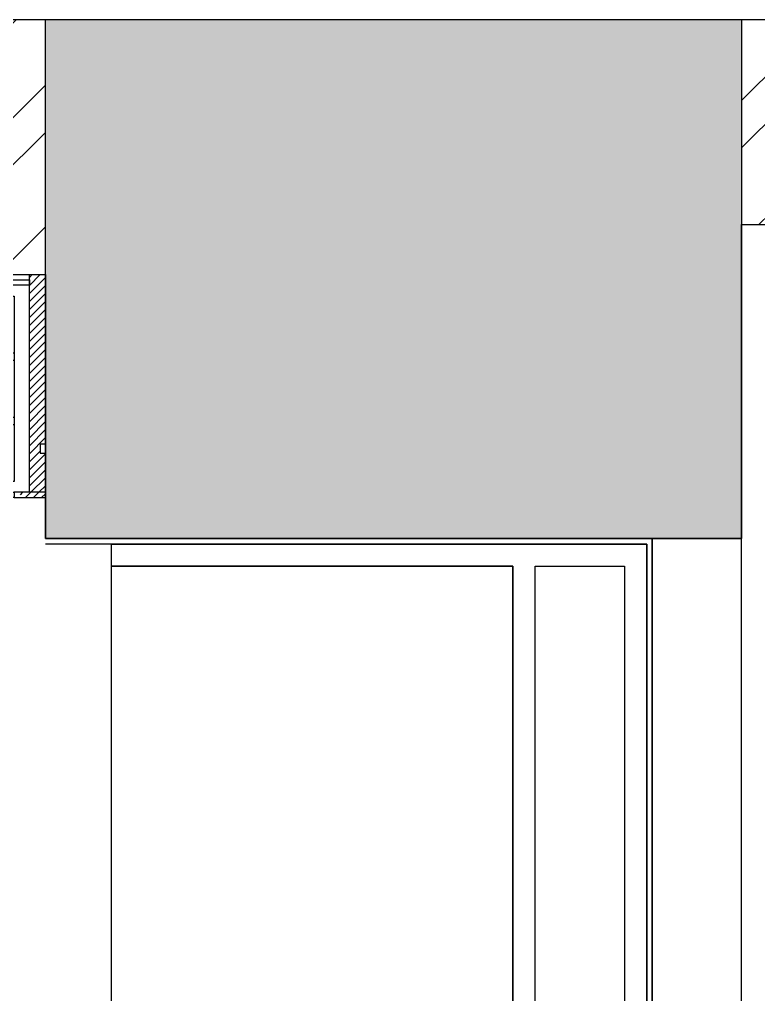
# Model space of a CAD drawing. Header units: millimetres. Extents: x 4444 to 22055, y -867352 to -858363.
# Drawn here: x 17531 to 18359, y -859456 to -858363 of the extents above; entities that cross this region are included whole.
import ezdxf

# ---------------------------------------------------------------- set-up
doc = ezdxf.new("R2010")
doc.units = ezdxf.units.MM
doc.linetypes.add('a_p6_plan_L18$0$HIDDEN', pattern=[0])
for name, color, linetype in [('A-WALL-MASY', 1, 'Continuous'), ('Column', 243, 'Continuous'), ('Column hatch', 8, 'Continuous'), ('dimensions', 149, 'Continuous'), ('Floor-Unit', 1, 'Continuous'), ('LENS_HATCH', 251, 'Continuous'), ('LENS_PARTITION', 21, 'Continuous'), ('LN-DIMENSION', 252, 'Continuous'), ('LN-ELEVATION-1', 81, 'Continuous'), ('LN-ELEVATION-3', 125, 'a_p6_plan_L18$0$HIDDEN'), ('LN-ELEVATION-5', 167, 'Continuous'), ('LN-HATCH', 251, 'Continuous'), ('Mirror', 4, 'Continuous'), ('wall hatch', 22, 'Continuous')]:
    doc.layers.add(name, color=color, linetype=linetype)
pattern_1 = [(45, (7858054.083674966, 3504049.203216763), (-4.490128060534576, 4.490128060534576), [])]

# ---------------------------------------------------------------- blocks, each defined once
blk = doc.blocks.new('awefqwf')
at = {"layer": 'Column hatch'}
h = blk.add_hatch(color=256, dxfattribs=at)
h.dxf.hatch_style = 1
h.paths.add_polyline_path([(-4403, -8989), (-3393, -8989), (-3393, -8439), (-4403, -8439)])
h.paths.add_polyline_path([(-377, -4885), (0, -4885), (0, -4436), (-377, -4436)])
h.paths.add_polyline_path([(-684, -443), (0, -443), (0, 0), (-684, 0)])
h.paths.add_polyline_path([(-4254, -582), (-3474, -582), (-3474, 0), (-4254, 0)])
h.paths.add_polyline_path([(-9029, -617), (-8338, -617), (-8338, 0), (-9029, 0)])
h.paths.add_polyline_path([(-13667, -615), (-12948, -615), (-12948, -2.328306e-10), (-13667, -2.328306e-10)])
h.paths.add_polyline_path([(-13655, -6646), (-13124, -6646), (-13124, -6185), (-13655, -6185)])
at = {"layer": 'wall hatch'}
h = blk.add_hatch(dxfattribs=at)
h.set_pattern_fill('ANSI32', color=256, scale=300, angle=-0.1300000000000173)
h.set_pattern_definition([(44.86999999999998, (-16178221.8551124, 1096019.62059955), (-79.36881615726077, 79.72980008625973), []), (44.86999999999998, (-16178168.82224041, 1096019.500271574), (-79.36881615726077, 79.72980008625973), [])])
h.paths.add_polyline_path([(-13124, -6636), (-8523, -6636), (-8523, -6455), (-6255, -6455), (-6255, -7141), (-5150, -7141), (-5150, -8989), (-4403, -8989), (-4403, -8776), (-4920, -8776), (-4920, -7019), (-4275, -7019), (-4275, -6225), (-4375, -6225), (-4375, -6911), (-6025, -6911), (-6025, -6225), (-8753, -6225), (-8753, -6406), (-13124, -6406)])
h.paths.add_polyline_path([(-3615, -8439), (-3393, -8439), (-3393, -6225), (-3615, -6225)])
h.paths.add_polyline_path([(-3393, -8989), (0, -8989), (0, -4885), (-230, -4885), (-230, -8759), (-3393, -8759)])
h.paths.add_polyline_path([(-177, -4436), (0, -4436), (0, -443), (-177, -443)])
h.paths.add_polyline_path([(-8338, -286), (-4254, -286), (-4254, 0), (-8338, 0)])
h.paths.add_polyline_path([(-12948, -307), (-9029, -307), (-9029, 0), (-12948, -2.328306e-10)])
h.paths.add_polyline_path([(-3474, -230), (-684, -230), (-684, 0), (-3474, 0)])
at = {"layer": 'A-WALL-MASY'}
for p, q in [((-8338, 0), (-4254, 0)), ((-3474, 0), (-684, 0)), ((-3474, -230), (-684, -230)), ((-8338, -286), (-4254, -286))]:
    blk.add_line(p, q, dxfattribs=at)
at = {"layer": 'Column'}
for p, q in [((-3474, -582), (-3474, -230)), ((-4254, -286), (-4254, -582)), ((-4254, -582), (-3474, -582))]:
    blk.add_line(p, q, dxfattribs=at)
blk.add_lwpolyline([(-3474, -582), (-4254, -582), (-4254, 0), (-3474, 0)], close=True, dxfattribs=at)
blk = doc.blocks.new('12MM VC PLAN')
at = {"layer": 'LN-HATCH', "ltscale": 0.5}
h = blk.add_hatch(dxfattribs=at)
h.set_pattern_fill('ANSI31', color=256, scale=2)
h.set_pattern_definition([(45, (3760859.752907088, 1795248.935917533), (-4.490128060534575, 4.490128060534576), [])])
h.paths.add_polyline_path([(-1200, 250), (-1200, 60), (-1194, 60), (-1194, 50), (-1200, 50), (-1200, 6), (-1182, 6), (-1182, 250)])
h = blk.add_hatch(dxfattribs=at)
h.set_pattern_fill('ANSI31', color=256, scale=2)
h.set_pattern_definition(pattern_1)
h.paths.add_polyline_path([(0, 250), (0, 60), (-6, 60), (-6, 50), (0, 50), (0, 6), (-18, 6), (-18, 250)])
h = blk.add_hatch(dxfattribs=at)
h.set_pattern_fill('ANSI31', color=256, scale=2)
h.set_pattern_definition([(45, (7858047.083674965, 3504049.203216763), (-4.490128060534576, 4.490128060534576), [])])
h.paths.add_polyline_path([(-1165, 6), (-1165, 0), (-1200, 0), (-1200, 6)])
h = blk.add_hatch(dxfattribs=at)
h.set_pattern_fill('ANSI31', color=256, scale=2)
h.set_pattern_definition(pattern_1)
h.paths.add_polyline_path([(-28, 6), (-28, 0), (0, 0), (0, 6)])
at = {"layer": 'LN-ELEVATION-1', "ltscale": 0.5}
for points in [[(-1200, 250), (-1200, 60), (-1194, 60), (-1194, 50), (-1200, 50), (-1200, 6), (-1182, 6), (-1182, 250)], [(-18, 238), (-1182, 238), (-1182, 244), (-18, 244)], [(0, 250), (0, 60), (-6, 60), (-6, 50), (0, 50), (0, 6), (-18, 6), (-18, 250)], [(-1165, 6), (-1165, 0), (-1200, 0), (-1200, 6)], [(-35, 6), (-35, 0), (0, 0), (0, 6)]]:
    blk.add_lwpolyline(points, close=True, dxfattribs=at)
at = {"layer": 'LN-ELEVATION-3', "ltscale": 0.5}
for p, q in [((-1182, 250), (-18, 250)), ((-1165, 6), (-35, 6)), ((-35, 0), (-1165, 0))]:
    blk.add_line(p, q, dxfattribs=at)
for points in [[(-1165.000000000465, 226), (-35, 226), (-35, 18), (-1165.000000000465, 18)], [(-1165.000000000465, 226), (-983.3333333334886, 226), (-983.3333333334886, 162), (-1165.000000000465, 162)], [(-975.3333333334886, 226), (-793.6666666665114, 226), (-793.6666666665114, 162), (-975.3333333334886, 162)], [(-785.6666666665114, 226), (-603.9999999995343, 226), (-603.9999999995343, 162), (-785.6666666665114, 162)], [(-595.9999999995343, 226), (-414.3333333325572, 226), (-414.3333333325572, 162), (-595.9999999995343, 162)], [(-406.3333333325572, 226), (-224.6666666655801, 226), (-224.6666666655801, 162), (-406.3333333325572, 162)], [(-216.6666666655801, 226), (-34.99999999860302, 226), (-34.99999999860302, 162), (-216.6666666655801, 162)], [(-1165.000000000465, 90), (-983.3333333334886, 90), (-983.3333333334886, 154), (-1165.000000000465, 154)], [(-975.3333333334886, 154), (-793.6666666665114, 154), (-793.6666666665114, 90), (-975.3333333334886, 90)], [(-785.6666666665114, 154), (-603.9999999995343, 154), (-603.9999999995343, 90), (-785.6666666665114, 90)], [(-595.9999999995343, 154), (-414.3333333325572, 154), (-414.3333333325572, 90), (-595.9999999995343, 90)], [(-406.3333333325572, 154), (-224.6666666655801, 154), (-224.6666666655801, 90), (-406.3333333325572, 90)], [(-216.6666666655801, 154), (-34.99999999860302, 154), (-34.99999999860302, 90), (-216.6666666655801, 90)], [(-1165.000000000465, 82), (-983.3333333334886, 82), (-983.3333333334886, 18), (-1165.000000000465, 18)], [(-975.3333333334886, 82), (-793.6666666665114, 82), (-793.6666666665114, 18), (-975.3333333334886, 18)], [(-785.6666666665114, 82), (-603.9999999995343, 82), (-603.9999999995343, 18), (-785.6666666665114, 18)], [(-595.9999999995343, 82), (-414.3333333325572, 82), (-414.3333333325572, 18), (-595.9999999995343, 18)], [(-406.3333333325572, 82), (-224.6666666655801, 82), (-224.6666666655801, 18), (-406.3333333325572, 18)], [(-216.6666666655801, 82), (-34.99999999860302, 82), (-34.99999999860302, 18), (-216.6666666655801, 18)]]:
    blk.add_lwpolyline(points, close=True, dxfattribs=at)
blk = doc.blocks.new('R-Table-1200')
at = {"layer": 'LN-DIMENSION', "ltscale": 0.5}
blk.add_lwpolyline([(-9, -600), (-575, -600), (-575, -150), (-9, -150)], close=True, dxfattribs=at)
at = {"layer": 'LN-ELEVATION-1'}
blk.add_lwpolyline([(-575, -600), (-600, -600), (-600, 0), (600, 0), (600, -600), (575, -600), (575, -150), (-575, -150)], close=True, dxfattribs=at)
at = {"layer": 'LN-ELEVATION-1', "ltscale": 0.5}
blk.add_lwpolyline([(-575, -25), (575, -25), (575, -125), (-575, -125)], close=True, dxfattribs=at)
at = {"layer": 'LN-ELEVATION-5', "ltscale": 0.5}
blk.add_lwpolyline([(575, -600), (-575, -600)], dxfattribs=at)

msp = doc.modelspace()

# ---------------------------------------------------------------- linework, layer by layer
at = {"layer": 'LENS_HATCH', "color": 3}
msp.add_lwpolyline([(18239.88630240032, -860006.0549321926), (18239.88630240032, -858945.0549321922), (17559.88630240032, -858945.0549321922)], dxfattribs=at)
at = {"layer": 'LENS_PARTITION'}
msp.add_lwpolyline([(18339.88630240405, -858945.0549321922), (18239.88630240032, -858945.0549321922), (18239.88630239659, -860006.0549321926), (18339.8863023966, -860006.0549321926)], close=True, dxfattribs=at)
at = {"layer": 'Mirror'}
msp.add_lwpolyline([(18233.88630240032, -860006.0549321926), (18233.88630240032, -858951.0549321921), (17559.88630240032, -858951.0549321921)], dxfattribs=at)

# ---------------------------------------------------------------- block references
at = {"layer": 'dimensions', "color": 3}
msp.add_blockref('awefqwf', (21813.88630240032, -858363.0549321924), dxfattribs=at)
at = {"layer": 'Floor-Unit'}
msp.add_blockref('12MM VC PLAN', (17559.88630240032, -858899.0549321926), dxfattribs=at)
at = {"layer": 'Floor-Unit', "rotation": 270}
msp.add_blockref('R-Table-1200', (18233.88630240032, -859551.0549321927), dxfattribs=at)

doc.saveas('drawing.dxf')
